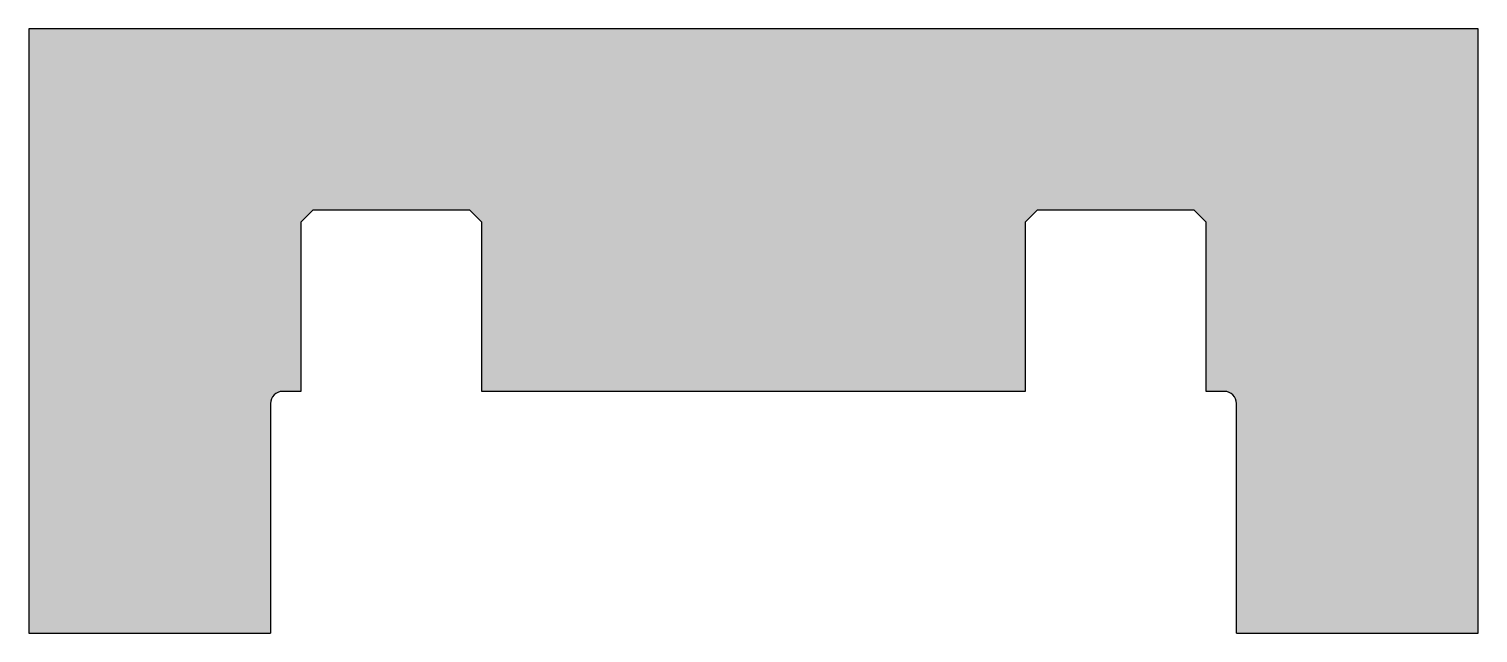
# Model space of a CAD drawing. Header units: millimetres. Extents: x 64 to 184, y 64 to 114.
import ezdxf

# ---------------------------------------------------------------- set-up
doc = ezdxf.new("R2010")
doc.units = ezdxf.units.MM
doc.layers.get('0').update_dxf_attribs({"color": 18, "lineweight": 25, "true_color": 0x000000})

msp = doc.modelspace()

# ---------------------------------------------------------------- hatches: boundary and pattern name
at = {"transparency": 33554687}
h = msp.add_hatch(color=256, dxfattribs=at)
edge = h.paths.add_edge_path(flags=0)
edge.add_line((164, 64), (184, 64))
edge.add_line((184, 64), (184, 114))
edge.add_line((184, 114), (64, 114))
edge.add_line((64, 114), (64, 64))
edge.add_line((64, 64), (84, 64))
edge.add_line((84, 64), (84, 83))
edge.add_arc((85, 83), 1, 90, 180, ccw=False)
edge.add_line((85, 84), (86.5, 84))
edge.add_line((86.5, 84), (86.5, 98))
edge.add_line((86.5, 98), (87.5, 99))
edge.add_line((87.5, 99), (100.5, 99))
edge.add_line((100.5, 99), (101.5, 98))
edge.add_line((101.5, 98), (101.5, 84))
edge.add_line((101.5, 84), (146.5, 84))
edge.add_line((146.5, 84), (146.5, 98))
edge.add_line((146.5, 98), (147.5, 99))
edge.add_line((147.5, 99), (160.5, 99))
edge.add_line((160.5, 99), (161.5, 98))
edge.add_line((161.5, 98), (161.5, 84))
edge.add_line((161.5, 84), (163, 84))
edge.add_arc((163, 83), 1, 0, 90, ccw=False)
edge.add_line((164, 83), (164, 64))

# ---------------------------------------------------------------- linework, layer by layer
for p, q in [((184, 114), (64, 114)), ((64, 114), (64, 64)), ((184, 64), (184, 114)), ((86.5, 98), (87.5, 99)), ((100.5, 99), (87.5, 99)), ((100.5, 99), (101.5, 98)), ((146.5, 98), (147.5, 99)), ((160.5, 99), (147.5, 99)), ((160.5, 99), (161.5, 98)), ((86.5, 98), (86.5, 84)), ((101.5, 84), (101.5, 98)), ((146.5, 98), (146.5, 84)), ((161.5, 84), (161.5, 98)), ((86.5, 84), (85, 84)), ((146.5, 84), (101.5, 84)), ((163, 84), (161.5, 84)), ((84, 83), (84, 64)), ((164, 64), (164, 83)), ((64, 64), (84, 64)), ((164, 64), (184, 64))]:
    msp.add_line(p, q)
for centre, start, end in [((85, 83), 90, 180), ((163, 83), 0, 90)]:
    msp.add_arc(centre, 1, start, end)

doc.saveas('drawing.dxf')
